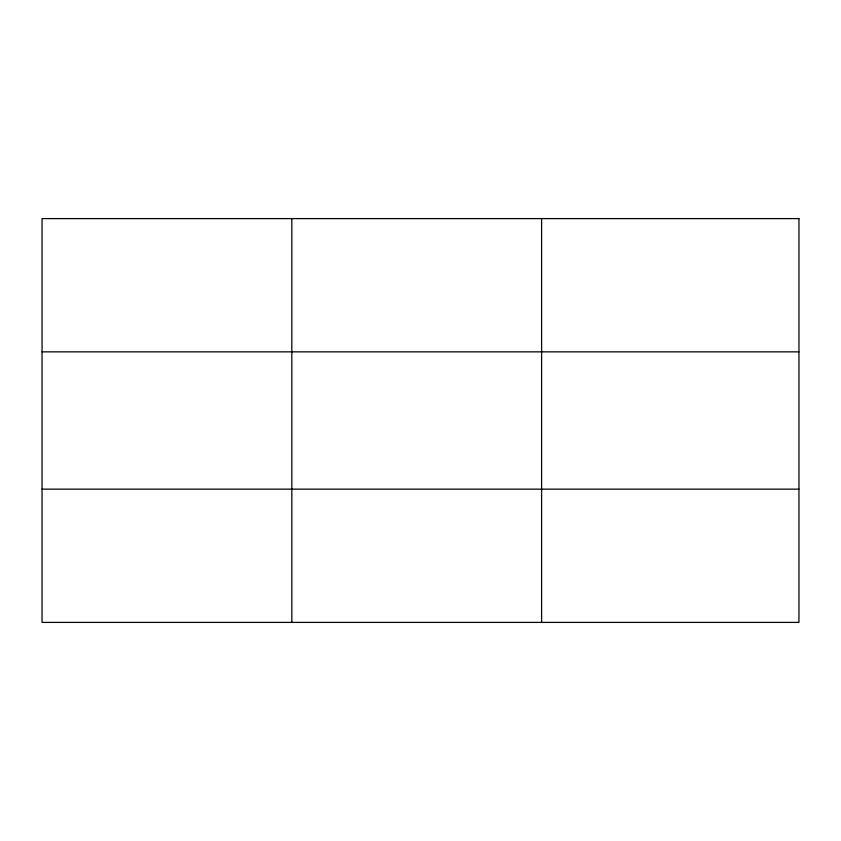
<?xml version="1.0" encoding="UTF-8"?>
<svg xmlns="http://www.w3.org/2000/svg" width="841" height="841" viewBox="0 0 841 841"><rect width="100%" height="100%" fill="white"/><g stroke="black" fill="none" stroke-linecap="round" stroke-linejoin="round"><path stroke-width="1.26" d="M42.05 351.853L798.95 351.853M42.05 489.147L798.95 489.147M541.604 218.597L541.604 622.403M291.827 218.597L291.827 622.403M798.95 218.597L798.95 622.403L42.05 622.403L42.05 218.597L798.95 218.597"/></g></svg>
